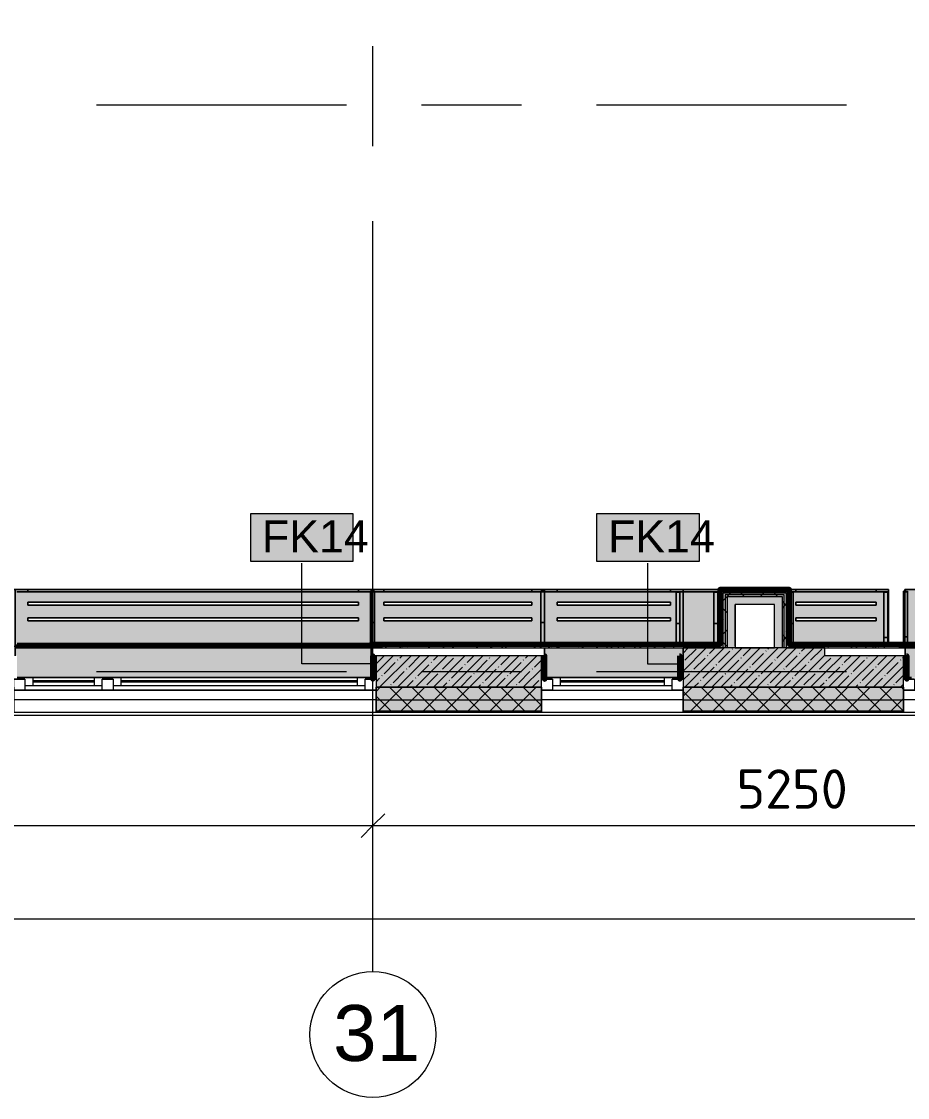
# Model space of a CAD drawing. Header units: millimetres. Extents: x -3817 to 677485, y -22715 to 103890.
# Drawn here: x 113972 to 119598, y -795 to 6041 of the extents above; entities that cross this region are included whole.
import ezdxf

# ---------------------------------------------------------------- set-up
doc = ezdxf.new("R2010")
doc.units = ezdxf.units.MM
doc.layers.add('PDF _Геометрия', color=7, linetype='Continuous', true_color=0x1d1d1d)
doc.layers.add('PDF _Сплошная заливка', color=7, linetype='Continuous', true_color=0xffffff)
doc.layers.add('PDF _Текст', color=7, linetype='Continuous')
doc.styles.add('PDF ArialMT', font='arial.ttf')
doc.styles.add('PDF GOST-Common', font='arial.ttf')
doc.styles.add('PDF ISOCPEUR', font='isocpeur.ttf')

msp = doc.modelspace()

# ---------------------------------------------------------------- hatches: boundary and pattern name
at = {"layer": 'PDF _Сплошная заливка', "true_color": 0xeae6de, "transparency": 33554559}
h = msp.add_hatch(color=254, dxfattribs=at)
h.paths.add_polyline_path([(113931.9, 2072.6), (116191.9, 2072.6), (116191.9, 2432.6), (113931.9, 2432.6), (113931.9, 2082.3), (113931.9, 2081.3)], flags=0)
h.paths.add_polyline_path([(114011.9, 2232.6), (114011.9, 2252.6), (116111.9, 2252.6), (116111.9, 2232.6), (114047.6, 2232.6)], flags=0)
h.paths.add_polyline_path([(114047.6, 2332.6), (114011.9, 2332.6), (114011.9, 2352.6), (116111.9, 2352.6), (116111.9, 2332.6)], flags=0)
h = msp.add_hatch(color=254, dxfattribs=at)
h.paths.add_polyline_path([(116213.6, 2072.7), (116213.6, 2081.3), (117293.3, 2082.3), (117293.3, 2432.6), (116193.1, 2432.6), (116193.1, 2072.7), (116203.6, 2072.7)], flags=0)
h.paths.add_polyline_path([(116708.9, 2232.6), (116273.1, 2232.6), (116273.1, 2252.6), (117213.3, 2252.6), (117213.3, 2232.6)], flags=0)
h.paths.add_polyline_path([(116708.9, 2332.6), (116273.1, 2332.6), (116273.1, 2352.6), (117213.3, 2352.6), (117213.3, 2332.6)], flags=0)
h = msp.add_hatch(color=254, dxfattribs=at)
h.paths.add_polyline_path([(117293.3, 2082.3), (118173.6, 2082.3), (118173.6, 2432.6), (117293.3, 2432.6), (117293.3, 2131.6)], flags=0)
h.paths.add_polyline_path([(117373.3, 2232.6), (117373.3, 2252.6), (118093.6, 2252.6), (118093.6, 2232.6), (118039.5, 2232.6)], flags=0)
h.paths.add_polyline_path([(117373.3, 2332.6), (117373.3, 2352.6), (118093.6, 2352.6), (118093.6, 2332.6), (118039.5, 2332.6)], flags=0)
at = {"layer": 'PDF _Сплошная заливка', "transparency": 33554559}
for points in [[(118408.6, 2081.3), (118428.6, 2081.3), (118428.6, 2431.3), (118408.6, 2431.3), (118408.6, 2082.3)], [(118704.9, 2411.4), (118828.6, 2411.4), (118828.6, 2431.3), (118428.6, 2431.3), (118428.6, 2411.4)], [(118428.6, 2061.3), (118441.1, 2061.3), (118441.1, 2411.4), (118428.6, 2411.4), (118428.6, 2131.6)], [(118828.6, 2398.9), (118828.6, 2411.4), (118441.1, 2411.4), (118441.1, 2398.9), (118816.1, 2398.9)], [(118441.1, 2061.3), (118453.6, 2061.3), (118453.6, 2398.9), (118441.1, 2398.9), (118441.1, 2131.6)], [(118803.6, 2386.4), (118816.1, 2386.4), (118816.1, 2398.9), (118453.6, 2398.9), (118453.6, 2386.4), (118704.9, 2386.4)], [(118816.1, 2061.3), (118828.6, 2061.3), (118828.6, 2398.9), (118816.1, 2398.9), (118816.1, 2131.6)], [(118828.6, 2081.3), (118848.6, 2082.3), (118848.6, 2431.3), (118828.6, 2431.3), (118828.6, 2131.6)], [(118428.6, 2061.3), (118428.6, 2081.3), (116261.1, 2081.3), (116261.1, 2061.3), (118039.5, 2061.3)], [(119073.6, 1811.4), (119073.6, 2061.3), (118173.6, 2061.3), (118173.6, 1811.4), (118704.9, 1811.4)], [(119370.2, 2061.3), (119553.6, 2061.3), (119553.6, 2081.3), (118828.6, 2081.3), (118828.6, 2061.3)]]:
    msp.add_hatch(color=256, dxfattribs=at).paths.add_polyline_path(points)
at = {"layer": 'PDF _Сплошная заливка', "true_color": 0xeae6de, "transparency": 33554559}
h = msp.add_hatch(color=254, dxfattribs=at)
h.paths.add_polyline_path([(118849.6, 2082.3), (119478.6, 2082.3), (119478.6, 2432.6), (118849.6, 2431.3), (118849.6, 2082.4)], flags=0)
h.paths.add_polyline_path([(119398.6, 2232.6), (118888.3, 2232.6), (118888.3, 2252.6), (119398.6, 2252.6)], flags=0)
h.paths.add_polyline_path([(119370.2, 2332.6), (118888.3, 2332.6), (118888.3, 2352.6), (119398.6, 2352.6), (119398.6, 2332.6)], flags=0)
h = msp.add_hatch(color=254, dxfattribs=at)
h.paths.add_polyline_path([(119582.3, 2072.7), (120462.6, 2072.7), (120462.6, 2081.3), (119582.3, 2081.3)], flags=0)
h.paths.add_polyline_path([(120035.5, 2082.3), (120462.6, 2082.3), (120462.6, 2432.6), (119582.3, 2432.6), (119582.3, 2082.3), (119587.2, 2082.3)], flags=0)
h.paths.add_polyline_path([(119662.3, 2232.6), (119662.3, 2252.6), (120382.6, 2252.6), (120382.6, 2232.6)], flags=0)
h.paths.add_polyline_path([(119662.3, 2332.6), (119662.3, 2352.6), (120382.6, 2352.6), (120382.6, 2332.6)], flags=0)
at = {"layer": 'PDF _Сплошная заливка', "true_color": 0xe7e7e7, "transparency": 33554559}
for points in [[(118453.6, 2061.3), (118503.6, 2061.3), (118503.6, 2386.4), (118453.6, 2386.4), (118453.6, 2131.6)], [(118803.6, 2336.3), (118803.6, 2386.4), (118503.6, 2386.4), (118503.6, 2336.3), (118753.6, 2336.3)], [(118753.6, 2061.3), (118803.6, 2061.3), (118803.6, 2336.3), (118753.6, 2336.3), (118753.6, 2131.6)]]:
    msp.add_hatch(color=254, dxfattribs=at).paths.add_polyline_path(points)
at = {"layer": 'PDF _Сплошная заливка', "transparency": 33554559}
h = msp.add_hatch(color=256, dxfattribs=at)
h.paths.add_polyline_path([(116261.1, 2061.3), (116261.1, 2081.3), (116213.6, 2081.3), (116213.6, 2061.3)], flags=0)
h.paths.add_polyline_path([(113923.6, 2061.3), (113923.6, 2081.3), (113548.6, 2081.3), (113548.6, 2061.3)], flags=0)
h.paths.add_polyline_path([(113148.6, 2061.3), (113148.6, 2081.3), (112773.6, 2081.3), (112773.6, 2061.3), (113049.7, 2061.3)], flags=0)
at = {"layer": 'PDF _Сплошная заливка', "true_color": 0xeae6de, "transparency": 33554559}
for points in [[(113973.6, 1872.6), (113973.6, 1873.4), (116191.9, 1873.4), (116191.9, 2072.6), (113931.9, 2072.6), (113931.9, 2011.3), (113944.6, 2011.3), (113944.6, 1872.6)], [(117323.6, 1872.7), (117323.6, 1873.4), (118152.6, 1873.4), (118153.6, 2011.3), (118173.6, 2011.3), (118173.6, 2061.3), (117293.6, 2061.3), (117294.6, 1872.7)], [(119594.6, 1872.7), (120452.6, 1873.4), (120453.6, 2011.3), (120462.6, 2011.3), (120462.6, 2072.7), (119582.6, 2072.7), (119582.6, 2011.3), (119594.6, 2011.3), (119594.6, 1873.4)]]:
    msp.add_hatch(color=254, dxfattribs=at).paths.add_polyline_path(points)
at = {"layer": 'PDF _Сплошная заливка', "transparency": 33554559}
h = msp.add_hatch(color=256, dxfattribs=at)
h.paths.add_polyline_path([(121473.6, 1811.4), (121473.6, 2011.3), (121373.6, 2011.3), (121373.6, 1811.4)], flags=0)
h.paths.add_polyline_path([(123973.6, 1811.4), (123973.6, 2011.3), (123773.6, 2011.3), (123773.6, 1811.4)], flags=0)
h.paths.add_polyline_path([(119573.6, 1811.4), (119573.6, 2011.3), (119073.6, 2011.3), (119073.6, 1811.4), (119370.2, 1811.4)], flags=0)
h.paths.add_polyline_path([(106473.6, 1811.4), (106473.6, 2011.3), (105423.6, 2011.3), (105423.6, 1811.4), (106063.8, 1811.4)], flags=0)
h.paths.add_polyline_path([(110059.4, 1811.4), (110073.6, 1811.4), (110073.6, 2011.3), (109723.6, 2011.3), (109723.6, 1811.4), (110055.7, 1811.4)], flags=0)
h.paths.add_polyline_path([(97323.6, 1811.4), (98373.6, 1811.4), (98373.6, 2011.3), (97323.6, 2011.3)], flags=0)
h.paths.add_polyline_path([(117273.6, 1811.4), (117273.6, 2011.3), (116223.6, 2011.3), (116223.6, 1811.4), (116708.9, 1811.4)], flags=0)
h.paths.add_polyline_path([(101073.6, 1811.4), (101973.6, 1811.4), (101973.6, 2011.3), (101073.6, 2011.3)], flags=0)
h.paths.add_polyline_path([(113923.6, 1811.4), (113923.6, 2011.3), (113673.6, 2011.3), (113673.6, 1811.4)], flags=0)
h.paths.add_polyline_path([(111386.4, 1811.4), (111873.6, 1811.4), (111873.6, 2011.3), (110973.6, 2011.3), (110973.6, 1811.4)], flags=0)
h.paths.add_polyline_path([(102873.6, 1811.4), (103123.6, 1811.4), (103123.6, 2011.3), (102873.6, 2011.3), (102873.6, 1862.1)], flags=0)
h.paths.add_polyline_path([(92973.6, 1811.4), (92973.6, 2011.3), (92173.6, 2011.3), (92173.6, 1811.4), (92757.4, 1811.4)], flags=0)
h.paths.add_polyline_path([(94773.6, 1811.4), (95023.6, 1811.4), (95023.6, 2011.3), (94773.6, 2011.3), (94773.6, 1923.1)], flags=0)
h.paths.add_polyline_path([(91273.6, 1863.4), (91293.6, 1863.4), (91293.6, 2011.3), (91273.6, 2011.3)], flags=0)
h = msp.add_hatch(color=256, dxfattribs=at)
h.paths.add_polyline_path([(123773.6, 1661.3), (125323.6, 1661.3), (125323.6, 1811.4), (123773.6, 1811.4)], flags=0)
h.paths.add_polyline_path([(116223.6, 1661.3), (117273.6, 1661.3), (117273.6, 1811.4), (116223.6, 1811.4)], flags=0)
h.paths.add_polyline_path([(109723.6, 1661.3), (110073.6, 1661.3), (110073.6, 1811.4), (109723.6, 1811.4)], flags=0)
h.paths.add_polyline_path([(107394.4, 1661.3), (108273.6, 1661.3), (108273.6, 1811.4), (107373.6, 1811.4), (107373.6, 1661.3)], flags=0)
h.paths.add_polyline_path([(97323.6, 1661.3), (98373.6, 1661.3), (98373.6, 1811.4), (97323.6, 1811.4)], flags=0)
h.paths.add_polyline_path([(121473.6, 1661.3), (121473.6, 1811.4), (120473.6, 1811.4), (120473.6, 1661.3), (121366.1, 1661.3)], flags=0)
h.paths.add_polyline_path([(94773.6, 1661.3), (95023.6, 1661.3), (95023.6, 1811.4), (93873.6, 1811.4), (93873.6, 1661.3), (94753.4, 1661.3)], flags=0)
h.paths.add_polyline_path([(103123.6, 1661.3), (103123.6, 1811.4), (101073.6, 1811.4), (101073.6, 1661.3), (102737.2, 1661.3)], flags=0)
h.paths.add_polyline_path([(100173.6, 1661.3), (100173.6, 1811.4), (99273.6, 1811.4), (99273.6, 1661.3), (100075.9, 1661.3)], flags=0)
h.paths.add_polyline_path([(105423.6, 1661.3), (106473.6, 1661.3), (106473.6, 1811.4), (105423.6, 1811.4)], flags=0)
h.paths.add_polyline_path([(119573.6, 1661.3), (119573.6, 1811.4), (118173.6, 1811.4), (118173.6, 1661.3), (119370.2, 1661.3)], flags=0)
h.paths.add_polyline_path([(110973.6, 1661.3), (111873.6, 1661.3), (111873.6, 1811.4), (110973.6, 1811.4)], flags=0)
h.paths.add_polyline_path([(92173.6, 1661.3), (92973.6, 1661.3), (92973.6, 1811.4), (92173.6, 1811.4)], flags=0)
h.paths.add_polyline_path([(112773.6, 1661.3), (113923.6, 1661.3), (113923.6, 1811.4), (112773.6, 1811.4)], flags=0)
h.paths.add_polyline_path([(91273.6, 1661.3), (91273.6, 1811.4), (89453.6, 1811.4), (89453.6, 1661.3), (90761.5, 1661.3)], flags=0)

# ---------------------------------------------------------------- linework, layer by layer
at = {"layer": 'PDF _Геометрия', "color": 9, "lineweight": 9, "true_color": 0xc0c0c0}
for points in [[(125481.6, 12731.3), (125503.6, 12731.3), (125503.6, 1631.3), (125323.6, 1631.3), (109723.6, 1631.3), (109723.6, 1653.3)], [(116261.1, 2081.3), (116261.1, 2061.3), (118428.6, 2061.3), (118428.6, 2081.3), (118428.6, 2411.4), (118828.6, 2411.4), (118828.6, 2081.3), (118828.6, 2061.3), (119553.6, 2061.3), (119553.6, 2081.3)], [(118848.6, 2431.3), (118828.6, 2431.3), (118428.6, 2431.3), (118408.6, 2431.3)], [(118503.6, 2061.3), (118428.6, 2061.3), (118428.6, 2411.4), (118441.1, 2411.4), (118503.6, 2411.4), (118828.6, 2411.4), (118828.6, 2398.9), (118828.6, 2336.3), (118828.6, 2061.3), (118753.6, 2061.3), (118753.6, 2336.3), (118503.6, 2336.3), (118503.6, 2061.3), (118753.6, 2061.3)], [(116213.6, 2072.7), (116213.6, 2061.3), (116191.9, 2061.3), (117293.6, 2061.3)], [(119370.2, 2061.3), (119582.6, 2061.3), (119573.6, 2061.3), (119573.6, 2081.3), (119582.3, 2081.3)], [(119073.6, 1811.4), (118173.6, 1811.4), (118173.6, 1653.3), (119573.6, 1653.3), (119573.6, 1811.4), (119573.6, 2011.3), (119073.6, 2011.3)], [(113923.6, 1811.4), (113923.6, 1653.3), (116223.6, 1653.3), (116223.6, 1811.4)], [(117273.6, 1811.4), (117273.6, 1653.3), (118173.6, 1653.3), (118173.6, 1811.4)], [(119573.6, 1811.4), (119573.6, 1653.3), (120473.6, 1653.3), (120473.6, 1811.4)]]:
    msp.add_lwpolyline(points, dxfattribs=at)
at = {"layer": 'PDF _Геометрия', "color": 253, "lineweight": 9, "true_color": 0xaaaaaa}
for points in [[(116203.6, 5248.3), (116203.6, 5883.3)], [(114447.7, 5511.3), (116035.2, 5511.3)], [(116511.4, 5511.3), (117146.4, 5511.3)], [(117622.7, 5511.3), (119210.2, 5511.3)], [(116203.6, 5.1), (116203.6, 2505.1), (116203.6, 4772)], [(113993.6, 1863.4), (113923.6, 1863.4)], [(114043.6, 1853.4), (114433.6, 1853.4)], [(114447.7, 1911.4), (116035.2, 1911.4)], [(114603.6, 1853.4), (116103.6, 1853.4)], [(116223.6, 1863.4), (116153.6, 1863.4)], [(116511.4, 1911.4), (117146.4, 1911.4)], [(117343.6, 1863.4), (117273.6, 1863.4)], [(117393.6, 1853.4), (118053.6, 1853.4)], [(117622.7, 1911.4), (119210.2, 1911.4)], [(118173.6, 1863.4), (118103.6, 1863.4)], [(119643.6, 1863.4), (119573.6, 1863.4)], [(113923.6, 1793.4), (116223.6, 1793.4)], [(116153.6, 1793.4), (113993.6, 1793.4)], [(114433.6, 1843.4), (114043.6, 1843.4)], [(116103.6, 1843.4), (114603.6, 1843.4)], [(117273.6, 1793.4), (118173.6, 1793.4)], [(118053.6, 1843.4), (117393.6, 1843.4)], [(119573.6, 1793.4), (120473.6, 1793.4)]]:
    msp.add_lwpolyline(points, dxfattribs=at)
at = {"layer": 'PDF _Геометрия', "color": 7, "lineweight": 9}
for points in [[(116079.2, 2912.5), (115426.1, 2912.5), (115426.1, 2612.5), (116079.2, 2612.5)], [(118276.9, 2912.5), (117623.8, 2912.5), (117623.8, 2612.5), (118276.9, 2612.5)], [(116223.6, 1811.4), (117273.6, 1811.4)], [(119073.6, 1811.4), (119573.6, 1811.4)]]:
    msp.add_lwpolyline(points, close=True, dxfattribs=at)
for points in [[(116195.6, 1960.4), (115752.6, 1960.4), (115752.6, 2598.6)], [(118148.7, 1958.2), (117950.3, 1958.2), (117950.3, 2598.6)], [(118408.6, 2431.3), (118408.6, 2082.3)], [(118816.1, 2061.3), (118816.1, 2336.3), (118816.1, 2386.4), (118816.1, 2398.9), (118503.6, 2398.9), (118453.6, 2398.9), (118441.1, 2398.9), (118441.1, 2061.3)], [(118848.6, 2082.3), (118848.6, 2431.3)], [(118803.6, 2061.3), (118803.6, 2336.3), (118803.6, 2386.4), (118503.6, 2386.4), (118453.6, 2386.4), (118453.6, 2061.3)], [(118408.6, 2081.3), (116261.1, 2081.3)], [(119073.6, 2011.3), (119073.6, 2061.3), (118173.6, 2061.3), (118173.6, 1811.4), (119073.6, 1811.4)], [(119553.6, 2081.3), (118848.6, 2081.3)], [(116223.6, 1732.3), (117273.6, 1732.3)], [(118173.6, 1732.3), (119573.6, 1732.3)], [(116223.6, 1661.3), (117273.6, 1661.3)], [(116223.6, 1658.3), (117273.6, 1658.3)], [(118173.6, 1661.3), (119573.6, 1661.3)], [(118173.6, 1658.3), (119573.6, 1658.3)], [(84803.6, 1052), (84803.6, 932), (85103.6, 932), (89603.6, 932), (93103.6, 932), (94903.6, 932), (98853.6, 932), (100953.6, 932), (106053.6, 932), (107453.6, 932), (110953.6, 932), (116203.6, 932), (121453.6, 932), (125373.6, 932)], [(116203.6, 738.1), (116203.6, 932), (116203.6, 1052)], [(84683.6, 340), (125373.6, 340)]]:
    msp.add_lwpolyline(points, dxfattribs=at)
at = {"layer": 'PDF _Геометрия', "color": 8, "lineweight": 9, "true_color": 0x808080}
for points in [[(113923.6, 2072.7), (113931.9, 2072.7), (113931.9, 2081.4), (113931.9, 2072.6), (116191.9, 2072.6), (116191.9, 2432.6), (113931.9, 2432.6), (113931.9, 2082.3), (113931.9, 2432.6), (113531.6, 2432.6), (113931.9, 2432.6)], [(113931.9, 2072.6), (113931.9, 2011.3), (113931.9, 2072.6), (116191.9, 2072.6), (116191.9, 1872.6), (116173.6, 1872.6), (116191.9, 1872.6), (116191.9, 2072.6), (116191.9, 2432.6), (113931.9, 2432.6)], [(113931.9, 2432.6), (116191.9, 2432.6), (113931.9, 2432.6)], [(114011.9, 2432.6), (116111.9, 2432.6), (114011.9, 2432.6)], [(118173.6, 2082.2), (118173.6, 2432.6), (117293.3, 2432.6), (117293.3, 2082.3), (117293.3, 2432.6), (116193.1, 2432.6), (116193.1, 2072.7), (116213.6, 2072.7), (116193.1, 2072.7), (116193.1, 2432.6), (117293.3, 2432.6), (118173.6, 2432.6)], [(116193.3, 2432.6), (117293.3, 2432.6), (116193.3, 2432.6)], [(116273.3, 2432.6), (117213.3, 2432.6), (116273.3, 2432.6)], [(117293.6, 2432.6), (118173.6, 2432.6), (117293.6, 2432.6)], [(117373.6, 2432.6), (118093.6, 2432.6), (117373.6, 2432.6)], [(118173.3, 2432.6), (118173.3, 2082.2)], [(118503.6, 2432.6), (118173.3, 2432.6), (118503.6, 2432.6)], [(118173.6, 2432.6), (118503.6, 2432.6), (118173.6, 2432.6)], [(118808.6, 2432.6), (119478.6, 2432.6), (118808.6, 2432.6)], [(118888.6, 2432.6), (119398.6, 2432.6), (118888.6, 2432.6)], [(119573.9, 2131.4), (119573.9, 2082.3), (119573.9, 2421.4), (119573.9, 2131.6)], [(120462.6, 2082.3), (120462.6, 2432.6), (119582.3, 2432.6), (119582.3, 2082.3), (119582.3, 2432.6), (120462.6, 2432.6)], [(119582.6, 2432.6), (120462.6, 2432.6), (119582.6, 2432.6)], [(117293.6, 2011.3), (117293.6, 2061.3), (117293.6, 2011.3)], [(118173.6, 2011.3), (118173.6, 2061.3)], [(119573.9, 2081.3), (119582.3, 2081.3)], [(119582.3, 2072.7), (119582.3, 2081.3), (119582.3, 2072.7), (120462.6, 2072.7), (120462.6, 2081.4)], [(119582.6, 2072.7), (119582.6, 2011.3), (119582.6, 2072.7), (120462.6, 2072.7), (120462.6, 2011.3), (120462.6, 2072.7)]]:
    msp.add_lwpolyline(points, dxfattribs=at)
at = {"layer": 'PDF _Геометрия', "color": 253, "lineweight": 9, "true_color": 0xaba79f}
for points in [[(113942.2, 2416.6), (116188.9, 2416.6)], [(116193.3, 2432.1), (116193.3, 2422.3)], [(116212.9, 2416.6), (117269.3, 2416.6)], [(117293.3, 2082.3), (117293.3, 2432.6)], [(117293.6, 2432.1), (117293.6, 2416.6)], [(118128.9, 2082.2), (118128.9, 2416.3), (118128.9, 2216.4), (118128.9, 2416.3)], [(118152.9, 2416.3), (118128.9, 2416.3)], [(118152.9, 2416.3), (118128.9, 2416.3)], [(118152.9, 2082.2), (118152.9, 2416.3), (118152.9, 2216.4), (118152.9, 2416.3)], [(118368.9, 2082.3), (118368.9, 2416.3), (118368.9, 2216.4), (118368.9, 2416.3)], [(118392.9, 2416.3), (118368.9, 2416.3)], [(118392.9, 2416.3), (118368.9, 2416.3)], [(118392.9, 2082.3), (118392.9, 2416.3), (118392.9, 2216.4), (118392.9, 2416.3)], [(118872.9, 2416.3), (118849.6, 2416.3)], [(118872.9, 2416.3), (118849.6, 2416.3)], [(118872.9, 2082.3), (118872.9, 2416.3), (118872.9, 2217.9), (118872.9, 2416.3)], [(119471.4, 2416.3), (119448.9, 2416.3)], [(119472.9, 2126.4), (119472.9, 2416.3), (119472.9, 2085.4)], [(119582.6, 2432.1), (119582.6, 2421.4)], [(119448.9, 2126.4), (119448.9, 2082.3), (119448.9, 2131.6)], [(116197.4, 2082.3), (116193.1, 2082.3)], [(116203.6, 2082.3), (116197.9, 2082.3)]]:
    msp.add_lwpolyline(points, close=True, dxfattribs=at)
at = {"layer": 'PDF _Геометрия', "color": 254, "lineweight": 9, "true_color": 0xd5d3cf}
for points in [[(114011.9, 2416.6), (114011.9, 2432.6)], [(116111.9, 2432.6), (116111.9, 2416.6)], [(116197.7, 2422.3), (116193.3, 2422.3)], [(117213.3, 2432.6), (117213.3, 2416.6)], [(117283, 2422.3), (117269.3, 2422.3)], [(117293.3, 2422.3), (117288.7, 2422.3)], [(117373.6, 2416.6), (117373.6, 2432.6)], [(118093.6, 2432.6), (118093.6, 2416.6)], [(118173.6, 2432.6), (118173.6, 2416.6)], [(119398.6, 2432.6), (119398.6, 2416.6)], [(119595.1, 2416.6), (119582.6, 2416.6)], [(116191.9, 2222.3), (116188.9, 2222.3)], [(116212.9, 2222.3), (116193.1, 2222.3)], [(117293.3, 2222.3), (117269.3, 2222.3)], [(118152.9, 2216.4), (118128.9, 2216.4)], [(118392.9, 2216.4), (118368.9, 2216.4)], [(118872.2, 2216.4), (118849.2, 2216.4)], [(119582.3, 2131.4), (119597.9, 2131.4)]]:
    msp.add_lwpolyline(points, close=True, dxfattribs=at)
at = {"layer": 'PDF _Геометрия', "color": 253, "lineweight": 9, "true_color": 0xaba79f}
for points in [[(114011.9, 2416.6), (116111.9, 2416.6), (114011.9, 2416.6)], [(116188.9, 2416.6), (116188.9, 2082.3), (116188.9, 2422.3), (116191.9, 2422.3)], [(116188.9, 2416.6), (116188.9, 2222.3), (116188.9, 2416.6)], [(116193.1, 2422.3), (116201.4, 2422.3)], [(116203.4, 2422.3), (116212.9, 2422.3), (116212.9, 2082.3), (116212.9, 2416.6)], [(116212.9, 2416.6), (116212.9, 2222.3), (116212.9, 2416.6)], [(116273.3, 2416.6), (117213.3, 2416.6), (116273.3, 2416.6)], [(117269.3, 2416.6), (117269.3, 2082.3), (117269.3, 2422.3), (117283, 2422.3)], [(117269.3, 2416.6), (117269.3, 2222.3), (117269.3, 2416.6)], [(117285.1, 2422.3), (117293.3, 2422.3)], [(117293.3, 2082.3), (117293.3, 2422.3), (117293.3, 2432.6)], [(117293.6, 2416.6), (118173.3, 2416.6), (117293.6, 2416.6)], [(117373.6, 2416.6), (118093.6, 2416.6), (117373.6, 2416.6)], [(118173.3, 2082.2), (118173.3, 2432.1)], [(118173.6, 2432.6), (118173.6, 2416.6), (118173.6, 2432.6), (118173.6, 2082.2)], [(118173.6, 2416.6), (118407.6, 2416.6), (118173.6, 2416.6)], [(118849.6, 2416.6), (119478.6, 2416.6), (118849.6, 2416.6)], [(118888.6, 2416.6), (119398.6, 2416.6), (118888.6, 2416.6)], [(119448.9, 2132), (119448.9, 2416.3), (119448.9, 2132)], [(119582.3, 2421.4), (119597.9, 2421.4), (119597.9, 2082.3), (119597.9, 2131.4)], [(119597.9, 2131.6), (119597.9, 2416.6)], [(113931.9, 2072.6), (116191.9, 2072.6), (113931.9, 2072.6)], [(118173.6, 2061.3), (118173.6, 2011.3)], [(119582.3, 2081.3), (119586.2, 2081.3)], [(119582.6, 2072.7), (120437.2, 2072.7), (119582.3, 2072.7)], [(119586.7, 2081.3), (119597.9, 2081.3)]]:
    msp.add_lwpolyline(points, dxfattribs=at)
at = {"layer": 'PDF _Геометрия', "color": 9, "lineweight": 9, "true_color": 0xcbc7bf}
for points in [[(116191.9, 2422.3), (116188.9, 2422.3), (116191.9, 2422.3), (116188.9, 2422.3), (116188.9, 2416.6), (116188.9, 2422.3), (116188.9, 2416.6)], [(116197.7, 2422.3), (116201.4, 2422.3)], [(116209.1, 2416.6), (116205.9, 2416.6)], [(117280.5, 2416.6), (117277.3, 2416.6)], [(117285.1, 2422.3), (117288.7, 2422.3)], [(119591.4, 2421.4), (119593.6, 2421.4)], [(113936.2, 2081.3), (116187.5, 2081.3)], [(116188, 2081.3), (116191.9, 2081.3)], [(116193.1, 2081.3), (116196.9, 2081.3)], [(116197.4, 2081.3), (116203.6, 2081.3)], [(116213.6, 2072.7), (116213.6, 2081.3)], [(117293.6, 2061.3), (118039.5, 2061.3)], [(119582.3, 2081.3), (119586.2, 2081.3)], [(119586.7, 2081.3), (120437.2, 2081.3)]]:
    msp.add_lwpolyline(points, dxfattribs=at)
at = {"layer": 'PDF _Геометрия', "color": 254, "lineweight": 9, "true_color": 0xeae9e7}
for points in [[(116188.9, 2416.6), (116191.9, 2416.6)], [(116193.3, 2422.3), (116193.3, 2416.6), (116205.9, 2416.6)], [(116209.1, 2416.6), (116212.9, 2416.6)], [(117269.3, 2416.6), (117277.3, 2416.6)], [(117280.5, 2416.6), (117293.3, 2416.6), (117293.3, 2222.3)]]:
    msp.add_lwpolyline(points, dxfattribs=at)
at = {"layer": 'PDF _Геометрия', "color": 254, "lineweight": 9, "true_color": 0xd5d3cf}
for points in [[(116191.9, 2416.6), (116188.9, 2416.6)], [(116205.9, 2416.6), (116193.3, 2416.6), (116193.3, 2422.3), (116197.7, 2422.3)], [(116209.1, 2416.6), (116212.9, 2416.6), (116212.9, 2422.3), (116212.9, 2416.6), (116212.9, 2422.3), (116203.4, 2422.3), (116212.9, 2422.3), (116203.4, 2422.3)], [(116273.3, 2416.6), (116273.3, 2432.6), (116273.3, 2416.6)], [(117277.3, 2416.6), (117269.3, 2416.6), (117269.3, 2422.3), (117269.3, 2416.6), (117269.3, 2422.3), (117283, 2422.3)], [(117280.5, 2416.6), (117293.3, 2416.6), (117293.3, 2422.3)], [(117288.7, 2422.3), (117293.3, 2422.3), (117293.3, 2432.6)], [(117293.3, 2222.3), (117293.3, 2416.6), (117293.3, 2222.3)], [(118888.6, 2416.6), (118888.6, 2432.6), (118888.6, 2416.6)], [(119582.6, 2421.4), (119582.6, 2416.6), (119582.6, 2421.4), (119591.4, 2421.4)], [(119593.6, 2421.4), (119597.9, 2421.4), (119597.9, 2417.1)], [(117293.3, 2082.3), (117293.3, 2222.3)], [(119472.9, 2126.4), (119448.9, 2126.4), (119472.9, 2126.4)], [(119597.9, 2131.4), (119597.9, 2131.6)]]:
    msp.add_lwpolyline(points, dxfattribs=at)
at = {"layer": 'PDF _Геометрия', "color": 8, "lineweight": 9, "true_color": 0x808080}
for points in [[(116191.9, 2432.6), (116191.9, 2422.3)], [(119478.6, 2082.3), (119478.6, 2432.6), (118808.3, 2432.6), (119478.6, 2432.6)], [(119478.6, 2432.6), (119478.6, 2416.6)], [(119582.3, 2421.4), (119573.9, 2421.4)], [(114011.9, 2352.6), (116111.9, 2352.6), (116111.9, 2332.6), (114011.9, 2332.6)], [(114011.9, 2352.6), (114011.9, 2332.6), (116111.9, 2332.6), (116111.9, 2352.6)], [(116273.1, 2332.6), (116273.1, 2352.6), (117213.3, 2352.6), (117213.3, 2332.6)], [(116273.1, 2332.6), (117213.3, 2332.6), (117213.3, 2352.6), (116273.1, 2352.6)], [(117373.3, 2352.6), (118093.6, 2352.6), (118093.6, 2332.6), (117373.3, 2332.6)], [(117373.3, 2352.6), (117373.3, 2332.6), (118093.6, 2332.6), (118093.6, 2352.6)], [(118503.6, 2072.7), (118503.6, 2336.3)], [(118888.3, 2332.6), (118888.3, 2352.6), (119398.6, 2352.6), (119398.6, 2332.6)], [(118888.3, 2332.6), (119398.6, 2332.6), (119398.6, 2352.6), (118888.3, 2352.6)], [(114011.9, 2252.6), (116111.9, 2252.6), (116111.9, 2232.6), (114011.9, 2232.6)], [(114011.9, 2252.6), (114011.9, 2232.6), (116111.9, 2232.6), (116111.9, 2252.6)], [(116273.1, 2232.6), (116273.1, 2252.6), (117213.3, 2252.6), (117213.3, 2232.6)], [(116273.1, 2232.6), (117213.3, 2232.6), (117213.3, 2252.6), (116273.1, 2252.6)], [(117373.3, 2252.6), (118093.6, 2252.6), (118093.6, 2232.6), (117373.3, 2232.6)], [(117373.3, 2252.6), (117373.3, 2232.6), (118093.6, 2232.6), (118093.6, 2252.6)], [(118888.3, 2232.6), (118888.3, 2252.6), (119398.6, 2252.6), (119398.6, 2232.6)], [(118888.3, 2232.6), (119398.6, 2232.6), (119398.6, 2252.6), (118888.3, 2252.6)], [(113973.6, 1872.6), (113944.6, 1872.6)], [(114533.6, 1872.6), (114503.6, 1872.6)], [(117323.6, 1872.7), (117294.6, 1872.7)], [(118152.6, 1872.7), (118123.6, 1872.7)], [(119623.6, 1872.7), (119594.6, 1872.7)]]:
    msp.add_lwpolyline(points, close=True, dxfattribs=at)
at = {"layer": 'PDF _Геометрия', "color": 254, "lineweight": 9, "true_color": 0xdfdfdf}
msp.add_lwpolyline([(116191.9, 2416.6), (116191.9, 2422.3)], dxfattribs=at)
at = {"layer": 'PDF _Геометрия', "color": 9, "lineweight": 9, "true_color": 0xbfbfbf}
for points in [[(116191.9, 2416.6), (116191.9, 2422.3)], [(119573.9, 2131.6), (119573.9, 2131.4), (119582.3, 2131.4), (119573.9, 2131.4)]]:
    msp.add_lwpolyline(points, dxfattribs=at)
at = {"layer": 'PDF _Геометрия', "color": 9, "lineweight": 9, "true_color": 0xcbc7bf}
for points in [[(116201.4, 2422.3), (116197.7, 2422.3)], [(117288.7, 2422.3), (117285.1, 2422.3)], [(119597.9, 2416.6), (119595.1, 2416.6)], [(116191.9, 2061.3), (113931.9, 2061.3)], [(120462.6, 2061.3), (119582.6, 2061.3)]]:
    msp.add_lwpolyline(points, close=True, dxfattribs=at)
at = {"layer": 'PDF _Геометрия', "color": 231, "lineweight": 70, "true_color": 0xff80c0}
for points in [[(125071.6, 2432.4), (124693.6, 2432.4), (124692.6, 2432.4), (124692.6, 2082.3), (121159.6, 2082.3), (121159.6, 2432.4), (121158.6, 2432.4), (120718.6, 2432.4), (120717.6, 2432.4), (120717.6, 2082.3), (119553.6, 2082.3), (118849.6, 2082.3), (118849.6, 2432.4), (118848.6, 2432.4), (118408.6, 2432.4), (118407.6, 2432.4), (118407.6, 2082.3), (116203.6, 2082.3), (116203.6, 2081.3), (116261.1, 2081.3)], [(118408.6, 2431.3), (118848.6, 2431.3)], [(119553.6, 2081.3), (120473.6, 2081.3)]]:
    msp.add_lwpolyline(points, dxfattribs=at)
at = {"layer": 'PDF _Геометрия', "color": 254, "lineweight": 9, "true_color": 0xe5e3df}
for points in [[(116205.9, 2416.6), (116209.1, 2416.6)], [(117277.3, 2416.6), (117280.5, 2416.6)]]:
    msp.add_lwpolyline(points, dxfattribs=at)
at = {"layer": 'PDF _Геометрия', "color": 231, "lineweight": 9, "true_color": 0xff80c0}
for points in [[(116261.1, 2081.3), (118408.6, 2081.3), (118408.6, 2082.3), (118408.6, 2431.3)], [(118848.6, 2431.3), (118848.6, 2082.3), (118848.6, 2081.3), (119553.6, 2081.3)]]:
    msp.add_lwpolyline(points, dxfattribs=at)
at = {"layer": 'PDF _Геометрия', "color": 7, "lineweight": 9, "true_color": 0xf4f4f3}
msp.add_lwpolyline([(117293.3, 2422.3), (117293.3, 2416.6)], close=True, dxfattribs=at)
at = {"layer": 'PDF _Геометрия', "color": 254, "lineweight": 9, "true_color": 0xeae9e7}
msp.add_lwpolyline([(117293.3, 2422.3), (117293.3, 2416.6)], close=True, dxfattribs=at)
at = {"layer": 'PDF _Геометрия', "color": 253, "lineweight": 9, "true_color": 0x9b9b9b}
for points in [[(118414.5, 2429.5), (118424.6, 2429.5)], [(118503.2, 2426.5), (118500.4, 2431.3)], [(118506, 2429.5), (118516, 2429.5)], [(118571.2, 2430.6), (118570.7, 2431.3)], [(118612.8, 2419.4), (118607.8, 2428.1)], [(118652.7, 2411.4), (118649.4, 2417)], [(118670, 2420.8), (118665, 2412.1)], [(118688.9, 2429.5), (118698.9, 2429.5)], [(118711.3, 2431.3), (118706.6, 2423.2)], [(118748.9, 2427.6), (118746.7, 2431.3)], [(118780.3, 2429.5), (118790.4, 2429.5)], [(118816.9, 2431.3), (118816.3, 2430.3)], [(118832.5, 2397.4), (118828.6, 2390.6)], [(118841.3, 2429.5), (118848.6, 2429.5)], [(118414.5, 2338.1), (118424.6, 2338.1)], [(118424, 2380.8), (118418.9, 2389.5)], [(118836.2, 2337.2), (118831.2, 2346)], [(118841.3, 2368.5), (118848.6, 2368.5)], [(118847.4, 2378.9), (118842.4, 2387.6)], [(118416.1, 2285.8), (118411.1, 2277.1)], [(118839.5, 2287.7), (118834.5, 2279)], [(118841.3, 2277.1), (118848.6, 2277.1)], [(118427.3, 2244.2), (118422.2, 2235.5)], [(118829.2, 2227.6), (118828.6, 2228.6)], [(118835.4, 2219.7), (118830.4, 2211)], [(118409.8, 2161.4), (118408.6, 2163.6)], [(118414.5, 2155.2), (118424.6, 2155.2)], [(118833.3, 2159.5), (118828.6, 2167.7)], [(118846.6, 2178), (118841.6, 2169.3)], [(116215.1, 2061.3), (116213.6, 2064)], [(116256.7, 2081.3), (116255.2, 2078.8)], [(116280.9, 2063.8), (116291, 2063.8)], [(116327.1, 2081.3), (116323.3, 2074.7)], [(116372.4, 2063.8), (116382.4, 2063.8)], [(116391.1, 2061.3), (116390.2, 2062.9)], [(116422.7, 2064.1), (116421.2, 2061.3)], [(116489.7, 2073.5), (116485.1, 2081.3)], [(116555.3, 2063.8), (116565.3, 2063.8)], [(116646.7, 2063.8), (116656.8, 2063.8)], [(116710.1, 2074.1), (116705.1, 2065.4)], [(116707.7, 2063.8), (116717.7, 2063.8)], [(116749.5, 2081.3), (116746.7, 2076.6)], [(116803.4, 2078.7), (116801.9, 2081.3)], [(116860.1, 2063.8), (116870.1, 2063.8)], [(116913.1, 2071.6), (116908.1, 2080.3)], [(116914.2, 2061.9), (116913.9, 2061.3)], [(116954.2, 2061.3), (116949.7, 2069.2)], [(116955.8, 2073), (116950.8, 2064.3)], [(116951.5, 2063.8), (116961.6, 2063.8)], [(117023.9, 2069), (117019.5, 2061.3)], [(117042.9, 2063.8), (117053, 2063.8)], [(117049.2, 2079.8), (117048.2, 2081.3)], [(117171.8, 2081.3), (117170.1, 2078.5)], [(117226.9, 2076.8), (117224.2, 2081.3)], [(117225.8, 2063.8), (117235.9, 2063.8)], [(117268.5, 2065.6), (117263.5, 2074.3)], [(117269.6, 2067.9), (117265.8, 2061.3)], [(117317.3, 2063.8), (117327.3, 2063.8)], [(117336.5, 2069.7), (117331.5, 2078.4)], [(117337.6, 2063.8), (117336.2, 2061.3)], [(117376.6, 2061.3), (117373.1, 2067.3)], [(117378.2, 2063.8), (117388.3, 2063.8)], [(117514.2, 2066.7), (117509.2, 2075.4)], [(117530.6, 2063.8), (117540.7, 2063.8)], [(117557, 2077.9), (117551.9, 2069.2)], [(117594.1, 2081.3), (117593.6, 2080.4)], [(117622.1, 2063.8), (117632.1, 2063.8)], [(117691.9, 2063.7), (117686.9, 2072.4)], [(117713.5, 2063.8), (117723.6, 2063.8)], [(117761.1, 2065.7), (117758.6, 2061.3)], [(117798.9, 2061.3), (117796.6, 2065.4)], [(117802.7, 2076.8), (117797.7, 2068.1)], [(117870.7, 2072.7), (117865.7, 2064)], [(117896.4, 2063.8), (117906.4, 2063.8)], [(117974.9, 2061.3), (117974.3, 2062.4)], [(117987.8, 2063.8), (117997.9, 2063.8)], [(118048.8, 2063.8), (118058.8, 2063.8)], [(118073.7, 2073), (118068.9, 2081.3)], [(118116.5, 2071.6), (118111.4, 2062.9)], [(118184.5, 2067.6), (118180.9, 2061.3)], [(118201.2, 2063.8), (118211.2, 2063.8)], [(118292.6, 2063.8), (118302.7, 2063.8)], [(118384.1, 2063.8), (118394.1, 2063.8)], [(118387.5, 2078.2), (118385.7, 2081.3)], [(118403.6, 2081.3), (118398.8, 2073)], [(118414.5, 2094.2), (118424.6, 2094.2)], [(118841.3, 2094.2), (118848.6, 2094.2)], [(118852.6, 2065.1), (118847.6, 2073.8)], [(118871.7, 2063.8), (118881.8, 2063.8)], [(118920.6, 2069.2), (118915.6, 2077.9)], [(118960.3, 2061.3), (118957.2, 2066.8)], [(118963.3, 2075.4), (118958.3, 2066.7)], [(118963.2, 2063.8), (118973.2, 2063.8)], [(119031.4, 2071.4), (119026.4, 2062.6)], [(119054.6, 2063.8), (119064.7, 2063.8)], [(119098.3, 2066.2), (119093.3, 2074.9)], [(119237.5, 2063.8), (119247.6, 2063.8)], [(119248.3, 2081.3), (119245.7, 2076.8)], [(119276, 2063.2), (119271, 2071.9)], [(119328.9, 2063.8), (119339, 2063.8)], [(119382.7, 2061.3), (119380.7, 2064.9)], [(119389.9, 2063.8), (119400, 2063.8)], [(119413.2, 2062.1), (119412.8, 2061.3)], [(119454.8, 2073.3), (119449.8, 2064.5)], [(119494.7, 2081.3), (119491.4, 2075.7)], [(119542.3, 2063.8), (119552.4, 2063.8)], [(117286.8, 2002.8), (117293.6, 2002.8)], [(118161.1, 1982.6), (118156.1, 1991.4)], [(119593.6, 2000.9), (119588.8, 2009.1)], [(116220, 1941.8), (116223.6, 1941.8)], [(116223.6, 1963), (116220.7, 1957.9)], [(117276.7, 1929.6), (117273.6, 1934.9)], [(118165.2, 1914.6), (118160.2, 1923.3)], [(118170.7, 1941.8), (118173.6, 1941.8)], [(119573.6, 1941.8), (119582.8, 1941.8)], [(119582.7, 1929), (119577.7, 1920.3)], [(116220, 1880.9), (116223.6, 1880.9)], [(117286.8, 1911.4), (117293.6, 1911.4)], [(118154, 1873), (118153.6, 1873.7)], [(118161.1, 1905.1), (118156.1, 1896.4)], [(118172.3, 1863.5), (118172.2, 1863.4)], [(119573.6, 1880.9), (119582.8, 1880.9)]]:
    msp.add_lwpolyline(points, dxfattribs=at)
at = {"layer": 'PDF _Геометрия', "lineweight": 9}
for points in [[(118428.6, 2363.1), (118441.1, 2375.6), (118453.6, 2388.1), (118464.4, 2398.9), (118476.9, 2411.4)], [(118562.5, 2386.4), (118550, 2398.9), (118537.5, 2411.4)], [(118664, 2386.4), (118676.5, 2398.9), (118689, 2411.4)], [(118774.6, 2386.4), (118762.1, 2398.9), (118749.6, 2411.4)], [(118828.6, 2332.4), (118816.1, 2344.9), (118803.6, 2357.4)], [(118803.6, 2313.8), (118816.1, 2326.3), (118828.6, 2338.8)], [(118453.6, 2283.2), (118441.1, 2295.7), (118428.6, 2308.2)], [(118428.6, 2150.9), (118441.1, 2163.4), (118453.6, 2175.9)], [(118828.6, 2120.3), (118816.1, 2132.8), (118803.6, 2145.3)], [(118803.6, 2101.7), (118816.1, 2114.2), (118828.6, 2126.7)], [(118173.6, 2028.5), (118206.5, 2061.3)], [(118173.6, 1914.4), (118320.5, 2061.3)], [(118184.6, 1811.4), (118434.6, 2061.3)], [(118184.8, 1982.6), (118256, 2053.9)], [(118298.6, 1811.4), (118548.6, 2061.3)], [(118341.6, 2025.4), (118377.5, 2061.3)], [(118412.7, 1811.4), (118662.7, 2061.3)], [(118453.6, 2071), (118441.1, 2083.5), (118428.6, 2096)], [(118484.1, 2053.9), (118486.5, 2056.3)], [(118526.7, 1811.4), (118776.7, 2061.3)], [(118555.4, 2011.1), (118605.6, 2061.3)], [(118640.7, 1811.4), (118890.7, 2061.3)], [(118712.2, 2053.9), (118719.7, 2061.3)], [(118754.8, 1811.4), (119004.8, 2061.3)], [(118769.3, 1996.9), (118833.7, 2061.3)], [(118926.1, 2039.7), (118947.8, 2061.3)], [(118983.1, 1982.6), (119054.4, 2053.9)], [(116223.6, 1903.3), (116331.7, 2011.3)], [(116223.6, 1960.3), (116274.6, 2011.3)], [(116245.7, 1811.4), (116445.7, 2011.3)], [(116359.8, 1811.4), (116559.8, 2011.3)], [(116360, 1982.6), (116362.3, 1985)], [(116374.2, 1996.9), (116388.7, 2011.3)], [(116431.3, 1939.9), (116502.5, 2011.1)], [(116473.8, 1811.4), (116673.8, 2011.3)], [(116587.9, 1811.4), (116787.9, 2011.3)], [(116588.1, 1982.6), (116616.8, 2011.3)], [(116645.1, 1925.6), (116716.4, 1996.9)], [(116701.9, 1811.4), (116901.9, 2011.3)], [(116730.6, 2011.1), (116730.8, 2011.3)], [(116801.9, 1968.4), (116844.9, 2011.3)], [(116816, 1811.4), (117016, 2011.3)], [(116858.9, 1911.4), (116930.2, 1982.6)], [(116930, 1811.4), (117130, 2011.3)], [(116944.5, 1996.9), (116946.8, 1999.3)], [(116958.7, 2011.1), (116958.9, 2011.3)], [(117015.8, 1954.1), (117073, 2011.3)], [(117044.1, 1811.4), (117244.1, 2011.3)], [(117158.3, 1982.6), (117160.7, 1985)], [(117172.6, 1996.9), (117187, 2011.3)], [(117229.6, 1939.9), (117273.6, 1983.8)], [(118241.8, 1925.6), (118313.1, 1996.9)], [(118327.3, 2011.1), (118329.7, 2013.5)], [(118398.6, 1968.4), (118469.9, 2039.7)], [(118455.6, 1911.4), (118526.9, 1982.6)], [(118541.2, 1996.9), (118543.5, 1999.3)], [(118612.4, 1954.1), (118683.7, 2025.4)], [(118698, 2039.7), (118700.4, 2042)], [(118755, 1982.6), (118757.4, 1985)], [(118826.3, 1939.9), (118897.6, 2011.1)], [(118868.8, 1811.4), (119073.6, 2016.1)], [(118911.8, 2025.4), (118914.2, 2027.8)], [(118982.9, 1811.4), (119073.6, 1902), (119182.9, 2011.3)], [(119040.1, 1925.6), (119073.6, 1959.1), (119111.4, 1996.9)], [(119096.9, 1811.4), (119296.9, 2011.3)], [(119125.7, 2011.1), (119125.9, 2011.3)], [(119196.9, 1968.4), (119239.9, 2011.3)], [(119211, 1811.4), (119411, 2011.3)], [(119254, 1911.4), (119325.3, 1982.6)], [(119325, 1811.4), (119525, 2011.3)], [(119339.5, 1996.9), (119341.9, 1999.3)], [(119353.8, 2011.1), (119354, 2011.3)], [(119410.8, 1954.1), (119468, 2011.3)], [(119553.4, 1982.6), (119555.7, 1985)], [(119567.6, 1996.9), (119573.6, 2002.9)], [(116274.4, 1897.1), (116345.7, 1968.4)], [(116417, 1925.6), (116419.4, 1928)], [(116488.3, 1882.8), (116559.6, 1954.1)], [(116573.8, 1968.4), (116576.2, 1970.7)], [(116702.1, 1868.6), (116773.4, 1939.9)], [(116787.7, 1954.1), (116790, 1956.5)], [(116916, 1854.3), (116987.2, 1925.6)], [(117001.5, 1939.9), (117003.9, 1942.2)], [(117072.8, 1897.1), (117144.1, 1968.4)], [(117158.1, 1811.4), (117273.6, 1926.8)], [(117215.3, 1925.6), (117217.7, 1928)], [(118298.8, 1868.6), (118370.1, 1939.9)], [(118384.3, 1954.1), (118386.7, 1956.5)], [(118512.7, 1854.3), (118583.9, 1925.6)], [(118598.2, 1939.9), (118600.6, 1942.2)], [(118669.5, 1897.1), (118740.7, 1968.4)], [(118812, 1925.6), (118814.4, 1928)], [(118883.3, 1882.8), (118954.6, 1954.1)], [(118968.8, 1968.4), (118971.2, 1970.7)], [(119097.2, 1868.6), (119168.4, 1939.9)], [(119182.7, 1954.1), (119185.1, 1956.5)], [(119311, 1854.3), (119382.3, 1925.6)], [(119396.5, 1939.9), (119398.9, 1942.2)], [(119439.1, 1811.4), (119573.6, 1945.8)], [(119467.8, 1897.1), (119539.1, 1968.4)], [(116223.6, 1846.2), (116245.9, 1868.6)], [(116260.2, 1882.8), (116262.5, 1885.2)], [(116331.5, 1840.1), (116402.7, 1911.4)], [(116416.8, 1811.4), (116459.8, 1854.3)], [(116474, 1868.6), (116476.4, 1871)], [(116545.3, 1825.8), (116616.6, 1897.1)], [(116630.8, 1911.4), (116633.2, 1913.7)], [(116687.9, 1854.3), (116690.2, 1856.7)], [(116759.1, 1811.6), (116830.4, 1882.8)], [(116844.7, 1897.1), (116847.1, 1899.5)], [(116987, 1811.4), (117044.3, 1868.6)], [(117058.5, 1882.8), (117060.9, 1885.2)], [(117129.8, 1840.1), (117201.1, 1911.4)], [(117215.1, 1811.4), (117258.1, 1854.3)], [(117272.4, 1868.6), (117273.6, 1869.8)], [(118173.6, 1857.4), (118213.3, 1897.1)], [(118227.5, 1911.4), (118229.9, 1913.7)], [(118284.6, 1854.3), (118286.9, 1856.7)], [(118355.8, 1811.6), (118427.1, 1882.8)], [(118441.4, 1897.1), (118443.7, 1899.5)], [(118583.7, 1811.4), (118641, 1868.6)], [(118655.2, 1882.8), (118657.6, 1885.2)], [(118726.5, 1840.1), (118797.8, 1911.4)], [(118811.8, 1811.4), (118854.8, 1854.3)], [(118869.1, 1868.6), (118871.4, 1871)], [(118940.3, 1825.8), (119011.6, 1897.1)], [(119025.9, 1911.4), (119028.2, 1913.7)], [(119082.9, 1854.3), (119085.3, 1856.7)], [(119154.2, 1811.6), (119225.5, 1882.8)], [(119239.7, 1897.1), (119242.1, 1899.5)], [(119382.1, 1811.4), (119439.3, 1868.6)], [(119453.6, 1882.8), (119455.9, 1885.2)], [(119524.8, 1840.1), (119573.6, 1888.8)], [(116223.6, 1784.4), (116250.5, 1811.4)], [(116241.9, 1661.3), (116391.9, 1811.4)], [(116302.7, 1811.4), (116302.9, 1811.6)], [(116459.1, 1661.3), (116309.1, 1811.4)], [(116317.2, 1825.8), (116319.6, 1828.2)], [(116383.4, 1661.3), (116533.4, 1811.4)], [(116600.5, 1661.3), (116450.5, 1811.4)], [(116524.8, 1661.3), (116674.8, 1811.4)], [(116531, 1811.6), (116533.4, 1813.9)], [(116741.9, 1661.3), (116591.9, 1811.4)], [(116644.9, 1811.4), (116673.6, 1840.1)], [(116666.2, 1661.3), (116816.2, 1811.4)], [(116883.4, 1661.3), (116733.4, 1811.4)], [(116807.6, 1661.3), (116957.6, 1811.4)], [(116873, 1811.4), (116887.4, 1825.8)], [(117024.8, 1661.3), (116874.8, 1811.4)], [(116901.7, 1840.1), (116904.1, 1842.4)], [(116949, 1661.3), (117099, 1811.4)], [(117166.2, 1661.3), (117016.2, 1811.4)], [(117090.5, 1661.3), (117240.5, 1811.4)], [(117101.1, 1811.4), (117101.3, 1811.6)], [(117115.5, 1825.8), (117117.9, 1828.2)], [(117273.6, 1695.4), (117157.6, 1811.4)], [(117272.2, 1811.4), (117273.6, 1812.8)], [(118173.6, 1754.5), (118230.4, 1811.4)], [(118297.6, 1661.3), (118173.6, 1785.3)], [(118221.8, 1661.3), (118371.8, 1811.4)], [(118241.6, 1811.4), (118270.3, 1840.1)], [(118439, 1661.3), (118289, 1811.4)], [(118363.3, 1661.3), (118513.3, 1811.4)], [(118580.4, 1661.3), (118430.4, 1811.4)], [(118469.7, 1811.4), (118484.1, 1825.8)], [(118498.4, 1840.1), (118500.8, 1842.4)], [(118504.7, 1661.3), (118654.7, 1811.4)], [(118721.8, 1661.3), (118571.8, 1811.4)], [(118646.1, 1661.3), (118796.1, 1811.4)], [(118697.8, 1811.4), (118698, 1811.6)], [(118712.2, 1825.8), (118714.6, 1828.2)], [(118863.3, 1661.3), (118713.3, 1811.4)], [(118787.5, 1661.3), (118937.5, 1811.4)], [(119004.7, 1661.3), (118854.7, 1811.4)], [(118926.1, 1811.6), (118928.5, 1813.9)], [(118928.9, 1661.3), (119078.9, 1811.4)], [(119146.1, 1661.3), (118996.1, 1811.4)], [(119039.9, 1811.4), (119068.6, 1840.1)], [(119070.4, 1661.3), (119220.4, 1811.4)], [(119287.5, 1661.3), (119137.5, 1811.4)], [(119211.8, 1661.3), (119361.8, 1811.4)], [(119268, 1811.4), (119282.5, 1825.8)], [(119428.9, 1661.3), (119278.9, 1811.4)], [(119296.7, 1840.1), (119299.1, 1842.4)], [(119353.2, 1661.3), (119503.2, 1811.4)], [(119570.4, 1661.3), (119420.4, 1811.4)], [(119496.1, 1811.4), (119496.3, 1811.6)], [(119510.6, 1825.8), (119513, 1828.2)], [(119553.1, 1811.4), (119573.6, 1831.8)], [(119573.6, 1799.6), (119561.8, 1811.4)], [(116317.7, 1661.3), (116223.6, 1755.4)], [(119494.6, 1661.3), (119573.6, 1740.3)], [(117231.9, 1661.3), (117273.6, 1703)]]:
    msp.add_lwpolyline(points, dxfattribs=at)
at = {"layer": 'PDF _Геометрия', "color": 231, "lineweight": 53, "true_color": 0xff80c0}
msp.add_lwpolyline([(113944.6, 2082.3), (116190.8, 2082.3), (116190.8, 2081.3), (113944.6, 2081.3)], dxfattribs=at)
at = {"layer": 'PDF _Геометрия', "color": 231, "lineweight": 70, "true_color": 0xff80c0}
msp.add_lwpolyline([(116190.8, 2081.3), (116203.6, 2081.3), (116203.6, 2082.3), (116190.8, 2082.3)], close=True, dxfattribs=at)
at = {"layer": 'PDF _Геометрия', "color": 9, "lineweight": 9, "true_color": 0xc0c0c0}
for points in [[(116213.6, 2061.3), (116261.1, 2061.3), (116261.1, 2081.3), (116213.6, 2081.3)], [(116203.6, 2011.3), (116203.6, 1863.4), (116223.6, 1863.4), (116223.6, 2011.3)], [(117273.6, 1811.4), (117273.6, 2011.3), (116223.6, 2011.3), (116223.6, 1811.4), (116223.6, 1653.3), (117273.6, 1653.3)], [(117273.6, 2011.3), (117273.6, 1863.4), (117293.6, 1863.4), (117293.6, 2011.3)], [(118153.6, 2011.3), (118153.6, 1863.4), (118173.6, 1863.4), (118173.6, 2011.3)], [(119573.6, 2011.3), (119573.6, 1863.4), (119593.6, 1863.4), (119593.6, 2011.3)]]:
    msp.add_lwpolyline(points, close=True, dxfattribs=at)
at = {"layer": 'PDF _Геометрия', "color": 7, "lineweight": 70, "true_color": 0xffd2ff}
for points in [[(116202.6, 2011.3), (116202.6, 1863.4), (116203.6, 1863.4), (116203.6, 2011.3)], [(117293.6, 2011.3), (117293.6, 1863.4), (117294.6, 1863.4), (117294.6, 2011.3)], [(118152.6, 2011.3), (118152.6, 1863.4), (118153.6, 1863.4), (118153.6, 2011.3)], [(119593.6, 2011.3), (119593.6, 1863.4), (119594.6, 1863.4), (119594.6, 2011.3)]]:
    msp.add_lwpolyline(points, close=True, dxfattribs=at)
at = {"layer": 'PDF _Геометрия', "color": 253, "lineweight": 13, "true_color": 0xaaaaaa}
for points in [[(113923.6, 1793.4), (113923.6, 1863.4), (113993.6, 1863.4), (113993.6, 1793.4)], [(114503.6, 1873.4), (113973.6, 1873.4), (113973.6, 1863.4), (113993.6, 1863.4), (113993.6, 1823.4), (114483.6, 1823.4), (114483.6, 1863.4), (114503.6, 1863.4)], [(114483.6, 1793.4), (114483.6, 1863.4), (114553.6, 1863.4), (114553.6, 1793.4)], [(116173.6, 1873.4), (114533.6, 1873.4), (114533.6, 1863.4), (114553.6, 1863.4), (114553.6, 1823.4), (116153.6, 1823.4), (116153.6, 1863.4), (116173.6, 1863.4)], [(116153.6, 1793.4), (116153.6, 1863.4), (116223.6, 1863.4), (116223.6, 1793.4)], [(117273.6, 1793.4), (117273.6, 1863.4), (117343.6, 1863.4), (117343.6, 1793.4)], [(118123.6, 1873.4), (117323.6, 1873.4), (117323.6, 1863.4), (117343.6, 1863.4), (117343.6, 1823.4), (118103.6, 1823.4), (118103.6, 1863.4), (118123.6, 1863.4)], [(118103.6, 1793.4), (118103.6, 1863.4), (118173.6, 1863.4), (118173.6, 1793.4)], [(119573.6, 1793.4), (119573.6, 1863.4), (119643.6, 1863.4), (119643.6, 1793.4)]]:
    msp.add_lwpolyline(points, close=True, dxfattribs=at)
for points in [[(113973.6, 1873.4), (114503.6, 1873.4)], [(114043.6, 1873.4), (114043.6, 1823.4)], [(114433.6, 1873.4), (114433.6, 1823.4)], [(114533.6, 1873.4), (116173.6, 1873.4)], [(114603.6, 1873.4), (114603.6, 1823.4)], [(116103.6, 1873.4), (116103.6, 1823.4)], [(117323.6, 1873.4), (118123.6, 1873.4)], [(117393.6, 1873.4), (117393.6, 1823.4)], [(118053.6, 1873.4), (118053.6, 1823.4)]]:
    msp.add_lwpolyline(points, dxfattribs=at)
at = {"layer": 'PDF _Геометрия', "color": 253, "lineweight": 9, "true_color": 0xaaaaaa}
msp.add_lwpolyline([(114483.6, 1863.4), (114553.6, 1863.4)], close=True, dxfattribs=at)
at = {"layer": 'PDF _Геометрия', "color": 116, "lineweight": 13, "true_color": 0x008040}
for points in [[(116223.6, 1732.3), (113923.6, 1732.3)], [(118173.6, 1732.3), (117273.6, 1732.3)], [(120473.6, 1732.3), (119573.6, 1732.3)]]:
    msp.add_lwpolyline(points, dxfattribs=at)
at = {"layer": 'PDF _Геометрия', "color": 7, "lineweight": 20}
msp.add_lwpolyline([(116278.6, 1007), (116203.6, 932), (116128.6, 857)], dxfattribs=at)
at = {"layer": 'PDF _Геометрия', "color": 253, "lineweight": 9, "true_color": 0xaaaaaa}
msp.add_circle((116203.6, -394.9), 400, dxfattribs=at)
at = {"layer": 'PDF _Геометрия', "color": 253, "lineweight": 20, "true_color": 0xaaaaaa}
msp.add_circle((116203.6, -394.9), 400, dxfattribs=at)
at = {"layer": 'PDF _Сплошная заливка', "lineweight": 9, "transparency": 33554559}
for points in [[(116079.2, 2912.5), (115426.1, 2912.5), (116079.2, 2612.5), (115426.1, 2612.5)], [(118276.9, 2912.5), (117623.8, 2912.5), (118276.9, 2612.5), (117623.8, 2612.5)]]:
    msp.add_solid(points, dxfattribs=at)
at = {"layer": 'PDF _Сплошная заливка', "color": 254, "lineweight": 35, "true_color": 0xeae6de, "transparency": 33554559}
msp.add_solid([(118407.6, 2082.3), (118408.6, 2432.4), (118173.3, 2082.3), (118173.3, 2431.3)], dxfattribs=at)
at = {"layer": 'PDF _Сплошная заливка', "lineweight": 35, "transparency": 33554559}
for points in [[(118816.1, 2061.3), (118816.1, 2386.4), (118803.6, 2061.3), (118803.6, 2386.4)], [(116203.6, 1863.4), (116223.6, 1863.4), (116203.6, 2011.3), (116223.6, 2011.3)], [(117273.6, 1863.4), (117293.6, 1863.4), (117273.6, 2011.3), (117293.6, 2011.3)], [(118153.6, 1863.4), (118173.6, 1863.4), (118153.6, 2011.3), (118173.6, 2011.3)], [(119573.6, 1863.4), (119593.6, 1863.4), (119573.6, 2011.3), (119593.6, 2011.3)]]:
    msp.add_solid(points, dxfattribs=at)
at = {"layer": 'PDF _Сплошная заливка', "color": 254, "lineweight": 35, "true_color": 0xffb9dc, "transparency": 33554559}
for points in [[(118407.6, 2082.3), (118408.6, 2082.3), (118407.6, 2131.6)], [(116190.8, 2081.3), (116190.8, 2082.3), (114047.6, 2081.3)]]:
    msp.add_solid(points, dxfattribs=at)
at = {"layer": 'PDF _Сплошная заливка', "color": 7, "lineweight": 35, "true_color": 0xffd2ff, "transparency": 33554559}
for points in [[(116202.6, 1863.4), (116203.6, 1863.4), (116202.6, 2011.3)], [(117293.6, 1863.4), (117294.6, 1863.4), (117293.6, 2011.3)], [(118152.6, 1863.4), (118153.6, 1863.4), (118152.6, 2011.3)], [(119593.6, 1863.4), (119594.6, 1863.4), (119593.6, 2011.3)]]:
    msp.add_solid(points, dxfattribs=at)

# ---------------------------------------------------------------- texts
at = {"layer": 'PDF _Текст', "attachment_point": 4}
for s, insert, char_height, style in [('FK14', (115498.9, 2769.1), 203.2, 'PDF GOST-Common'), ('FK14', (117696.6, 2769.1), 203.2, 'PDF GOST-Common'), ('5250', (118512.5, 1164.8), 250.11, 'PDF ISOCPEUR')]:
    msp.add_mtext(s, dxfattribs=dict(at, insert=insert, char_height=char_height, style=style))
at = {"layer": 'PDF _Текст', "color": 9, "true_color": 0xbebebe, "insert": (115951, -387.7), "char_height": 355.6, "attachment_point": 4, "style": 'PDF ArialMT'}
msp.add_mtext('31', dxfattribs=at)

doc.saveas('drawing.dxf')
